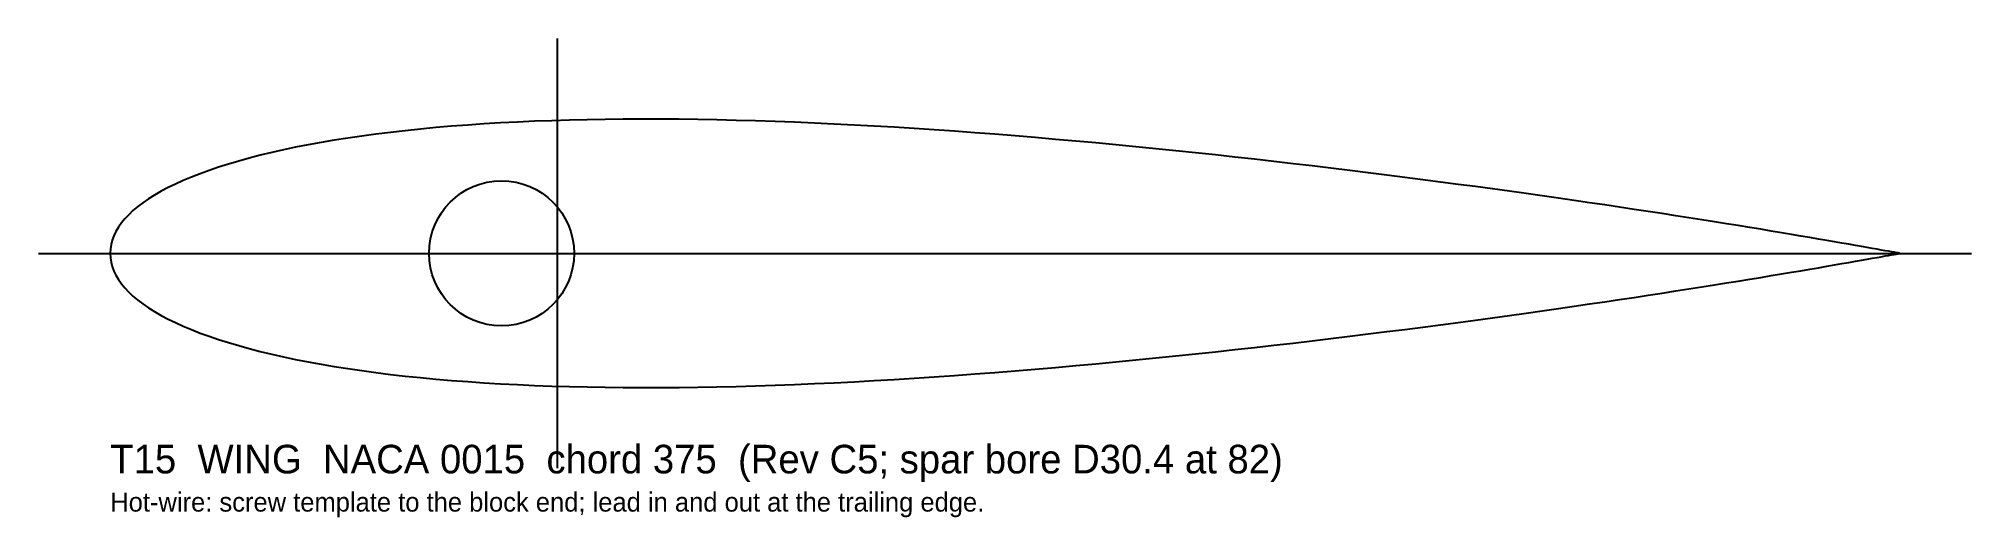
# Model space of a CAD drawing. Extents: x -15 to 390, y -55 to 45.
import ezdxf

# ---------------------------------------------------------------- set-up
doc = ezdxf.new("R2010")
doc.units = 0

msp = doc.modelspace()

# ---------------------------------------------------------------- linework, layer by layer
at = {"layer": 'CHORDLINE'}
msp.add_lwpolyline([(-15, 0), (390, 0)], dxfattribs=at)
at = {"layer": 'FOIL'}
msp.add_lwpolyline([(375, 0), (374.952, 0.009), (374.808, 0.035), (374.569, 0.078), (374.234, 0.139), (373.804, 0.217), (373.279, 0.312), (372.658, 0.424), (371.943, 0.552), (371.134, 0.698), (370.231, 0.859), (369.235, 1.037), (368.146, 1.231), (366.965, 1.44), (365.692, 1.664), (364.328, 1.904), (362.873, 2.158), (361.329, 2.426), (359.697, 2.709), (357.976, 3.005), (356.168, 3.314), (354.274, 3.635), (352.295, 3.969), (350.232, 4.315), (348.085, 4.673), (345.857, 5.041), (343.548, 5.42), (341.158, 5.809), (338.691, 6.207), (336.146, 6.615), (333.526, 7.031), (330.83, 7.456), (328.062, 7.888), (325.221, 8.327), (322.311, 8.773), (319.331, 9.225), (316.284, 9.683), (313.172, 10.146), (309.995, 10.614), (306.756, 11.086), (303.455, 11.562), (300.096, 12.04), (296.679, 12.522), (293.206, 13.006), (289.679, 13.491), (286.1, 13.977), (282.471, 14.465), (278.793, 14.952), (275.068, 15.439), (271.299, 15.925), (267.487, 16.409), (263.634, 16.892), (259.742, 17.372), (255.814, 17.849), (251.85, 18.323), (247.853, 18.792), (243.826, 19.257), (239.77, 19.716), (235.687, 20.17), (231.58, 20.617), (227.45, 21.058), (223.3, 21.49), (219.131, 21.915), (214.946, 22.331), (210.748, 22.737), (206.537, 23.134), (202.317, 23.52), (198.089, 23.895), (193.855, 24.258), (189.619, 24.608), (185.381, 24.946), (181.145, 25.27), (176.911, 25.58), (172.683, 25.875), (168.463, 26.154), (164.252, 26.417), (160.054, 26.664), (155.869, 26.894), (151.7, 27.105), (147.55, 27.298), (143.42, 27.473), (139.313, 27.628), (135.23, 27.763), (131.174, 27.877), (127.147, 27.971), (123.15, 28.043), (119.186, 28.094), (115.258, 28.122), (111.366, 28.128), (107.513, 28.111), (103.701, 28.07), (99.932, 28.006), (96.207, 27.919), (92.529, 27.807), (88.9, 27.672), (85.321, 27.512), (81.794, 27.328), (78.321, 27.12), (74.904, 26.887), (71.545, 26.63), (68.244, 26.348), (65.005, 26.042), (61.828, 25.712), (58.716, 25.358), (55.669, 24.981), (52.689, 24.579), (49.779, 24.155), (46.938, 23.707), (44.17, 23.237), (41.474, 22.745), (38.854, 22.231), (36.309, 21.695), (33.842, 21.138), (31.452, 20.561), (29.143, 19.964), (26.915, 19.347), (24.768, 18.711), (22.705, 18.056), (20.726, 17.384), (18.832, 16.694), (17.024, 15.987), (15.303, 15.263), (13.671, 14.524), (12.127, 13.769), (10.672, 13), (9.308, 12.217), (8.035, 11.419), (6.854, 10.609), (5.765, 9.786), (4.769, 8.95), (3.866, 8.102), (3.057, 7.243), (2.342, 6.373), (1.721, 5.493), (1.196, 4.602), (0.766, 3.701), (0.431, 2.79), (0.192, 1.869), (0.048, 0.939), (0, 0), (0.048, -0.939), (0.192, -1.869), (0.431, -2.79), (0.766, -3.701), (1.196, -4.602), (1.721, -5.493), (2.342, -6.373), (3.057, -7.243), (3.866, -8.102), (4.769, -8.95), (5.765, -9.786), (6.854, -10.609), (8.035, -11.419), (9.308, -12.217), (10.672, -13), (12.127, -13.769), (13.671, -14.524), (15.303, -15.263), (17.024, -15.987), (18.832, -16.694), (20.726, -17.384), (22.705, -18.056), (24.768, -18.711), (26.915, -19.347), (29.143, -19.964), (31.452, -20.561), (33.842, -21.138), (36.309, -21.695), (38.854, -22.231), (41.474, -22.745), (44.17, -23.237), (46.938, -23.707), (49.779, -24.155), (52.689, -24.579), (55.669, -24.981), (58.716, -25.358), (61.828, -25.712), (65.005, -26.042), (68.244, -26.348), (71.545, -26.63), (74.904, -26.887), (78.321, -27.12), (81.794, -27.328), (85.321, -27.512), (88.9, -27.672), (92.529, -27.807), (96.207, -27.919), (99.932, -28.006), (103.701, -28.07), (107.513, -28.111), (111.366, -28.128), (115.258, -28.122), (119.186, -28.094), (123.15, -28.043), (127.147, -27.971), (131.174, -27.877), (135.23, -27.763), (139.313, -27.628), (143.42, -27.473), (147.55, -27.298), (151.7, -27.105), (155.869, -26.894), (160.054, -26.664), (164.252, -26.417), (168.463, -26.154), (172.683, -25.875), (176.911, -25.58), (181.145, -25.27), (185.381, -24.946), (189.619, -24.608), (193.855, -24.258), (198.089, -23.895), (202.317, -23.52), (206.537, -23.134), (210.748, -22.737), (214.946, -22.331), (219.131, -21.915), (223.3, -21.49), (227.45, -21.058), (231.58, -20.617), (235.687, -20.17), (239.77, -19.716), (243.826, -19.257), (247.853, -18.792), (251.85, -18.323), (255.814, -17.849), (259.742, -17.372), (263.634, -16.892), (267.487, -16.409), (271.299, -15.925), (275.068, -15.439), (278.793, -14.952), (282.471, -14.465), (286.1, -13.977), (289.679, -13.491), (293.206, -13.006), (296.679, -12.522), (300.096, -12.04), (303.455, -11.562), (306.756, -11.086), (309.995, -10.614), (313.172, -10.146), (316.284, -9.683), (319.331, -9.225), (322.311, -8.773), (325.221, -8.327), (328.062, -7.888), (330.83, -7.456), (333.526, -7.031), (336.146, -6.615), (338.691, -6.207), (341.158, -5.809), (343.548, -5.42), (345.857, -5.041), (348.085, -4.673), (350.232, -4.315), (352.295, -3.969), (354.274, -3.635), (356.168, -3.314), (357.976, -3.005), (359.697, -2.709), (361.329, -2.426), (362.873, -2.158), (364.328, -1.904), (365.692, -1.664), (366.965, -1.44), (368.146, -1.231), (369.235, -1.037), (370.231, -0.859), (371.134, -0.698), (371.943, -0.552), (372.658, -0.424), (373.279, -0.312), (373.804, -0.217), (374.234, -0.139), (374.569, -0.078), (374.808, -0.035), (374.952, -0.009), (375, 0)], close=True, dxfattribs=at)
at = {"layer": 'HOLES'}
msp.add_circle((82, 0), 15.2, dxfattribs=at)
at = {"layer": 'QUARTER_CHORD'}
msp.add_lwpolyline([(93.75, -45), (93.75, 45)], dxfattribs=at)

# ---------------------------------------------------------------- texts
at = {"layer": 'TEXT'}
for s, height, p in [('T15  WING  NACA 0015  chord 375  (Rev C5; spar bore D30.4 at 82)', 6, (0, -46.125)), ('Hot-wire: screw template to the block end; lead in and out at the trailing edge.', 4, (0, -54.125))]:
    msp.add_text(s, height=height, dxfattribs=at).set_placement(p)

doc.saveas('drawing.dxf')
